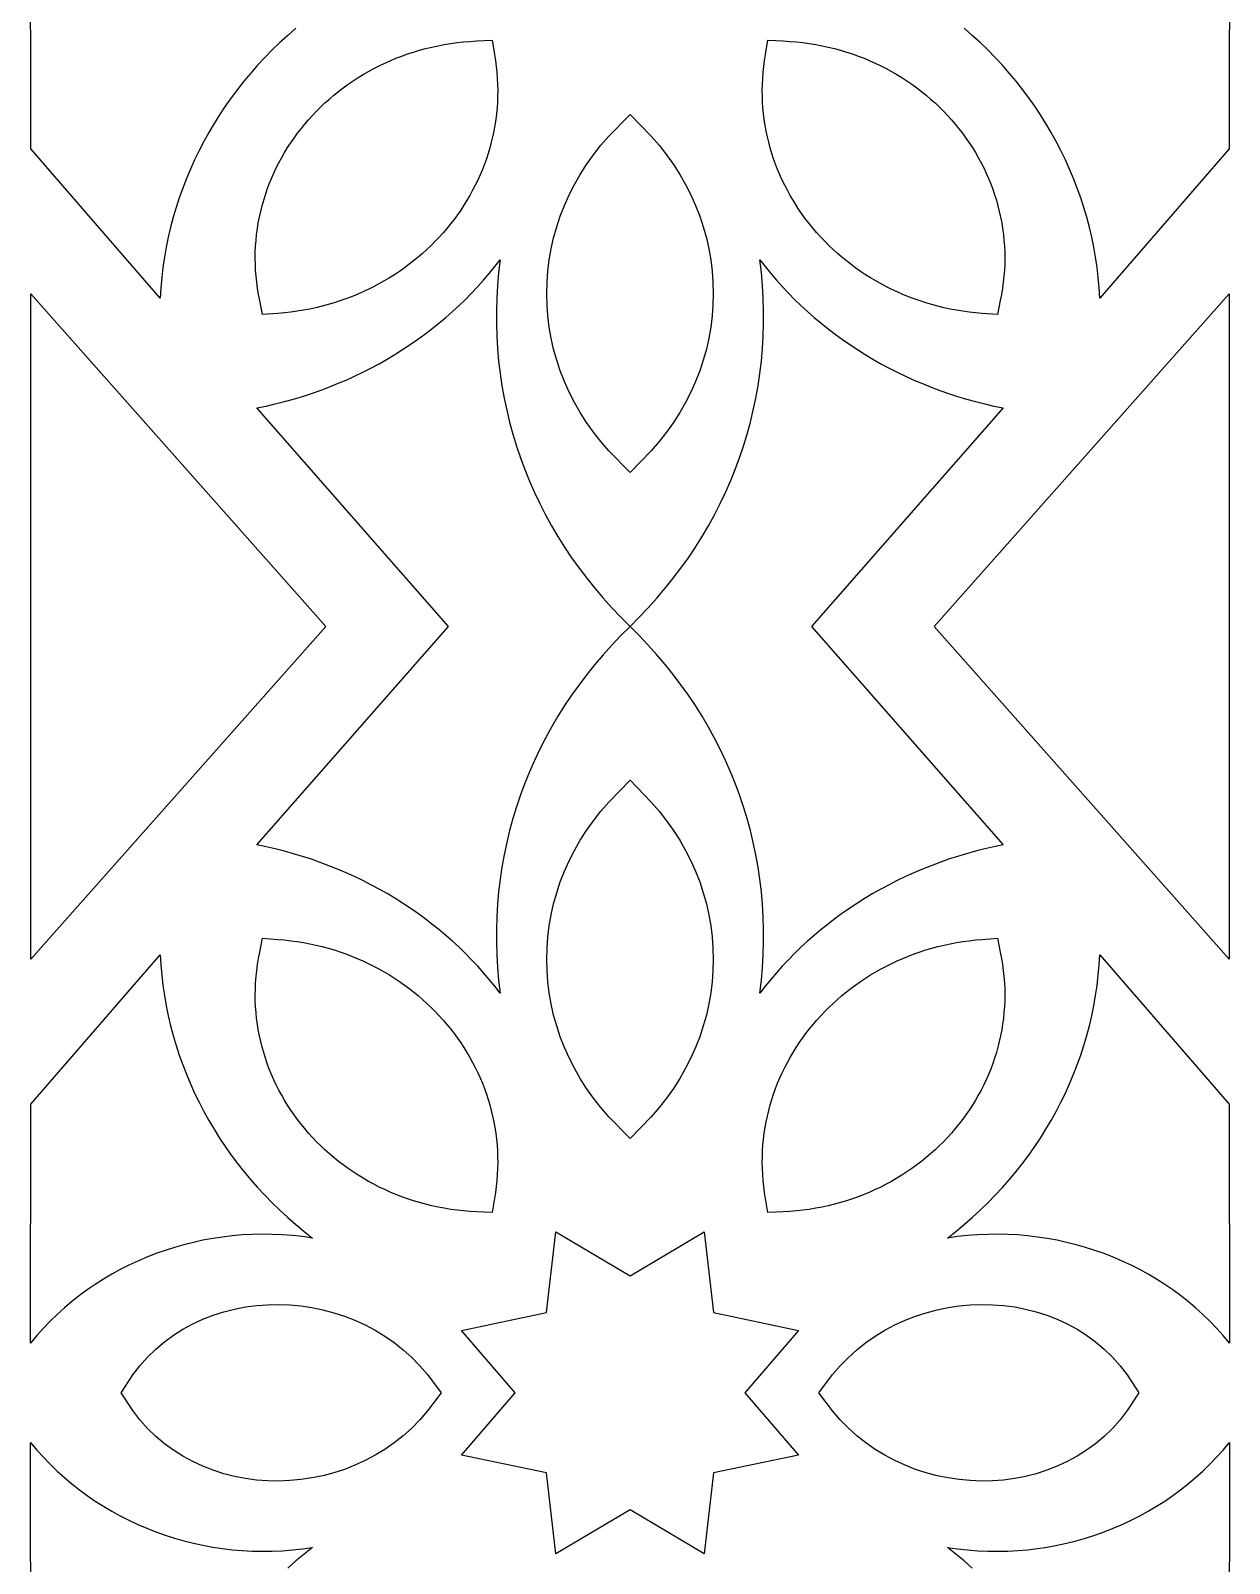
# Model space of a CAD drawing. Extents: x -627 to -557, y -402 to 403.
# Drawn here: x -627.2 to -557.2, y -278.4 to -188.9 of the extents above; entities that cross this region are included whole.
import ezdxf

# ---------------------------------------------------------------- set-up
doc = ezdxf.new("R2010")
doc.units = 0
doc.layers.add('LAYER_1', color=18, linetype='CONTINUOUS')

msp = doc.modelspace()

# ---------------------------------------------------------------- linework, layer by layer
at = {"layer": 'LAYER_1'}
for points in [[(-611.707, -188.772), (-612.178, -189.183), (-612.636, -189.604), (-613.082, -190.036), (-613.514, -190.477), (-613.932, -190.928), (-614.338, -191.389), (-614.729, -191.858), (-615.107, -192.337), (-615.47, -192.824), (-615.82, -193.319), (-616.155, -193.823), (-616.476, -194.334), (-616.782, -194.852), (-617.074, -195.378), (-617.351, -195.91), (-617.613, -196.449), (-617.86, -196.994), (-618.091, -197.546), (-618.307, -198.103), (-618.508, -198.665), (-618.692, -199.233), (-618.861, -199.805), (-619.014, -200.383), (-619.151, -200.964), (-619.272, -201.55), (-619.376, -202.139), (-619.464, -202.732), (-619.535, -203.328), (-619.589, -203.927), (-619.626, -204.529), (-627.183, -195.805), (-627.187, -181.853)], [(-557.187, -181.853), (-557.192, -195.805), (-564.749, -204.529), (-564.786, -203.927), (-564.84, -203.328), (-564.911, -202.732), (-564.999, -202.139), (-565.103, -201.55), (-565.223, -200.964), (-565.36, -200.383), (-565.513, -199.805), (-565.682, -199.233), (-565.867, -198.665), (-566.068, -198.103), (-566.284, -197.546), (-566.515, -196.994), (-566.762, -196.449), (-567.024, -195.91), (-567.301, -195.378), (-567.592, -194.852), (-567.899, -194.334), (-568.22, -193.823), (-568.555, -193.319), (-568.904, -192.824), (-569.268, -192.337), (-569.646, -191.858), (-570.037, -191.389), (-570.442, -190.928), (-570.861, -190.477), (-571.293, -190.036), (-571.738, -189.604), (-572.197, -189.183), (-572.668, -188.772)], [(-627.183, -285.302), (-627.187, -271.349), (-626.821, -271.788), (-626.44, -272.212), (-626.045, -272.622), (-625.637, -273.017), (-625.217, -273.398), (-624.783, -273.764), (-624.338, -274.115), (-623.882, -274.45), (-623.415, -274.771), (-622.937, -275.075), (-622.449, -275.364), (-621.951, -275.637), (-621.445, -275.894), (-620.93, -276.135), (-620.407, -276.359), (-619.876, -276.567), (-619.338, -276.757), (-618.793, -276.931), (-618.242, -277.088), (-617.685, -277.227), (-617.123, -277.348), (-616.556, -277.452), (-615.985, -277.538), (-615.41, -277.607), (-614.831, -277.656), (-614.25, -277.688), (-613.666, -277.7), (-613.08, -277.694), (-612.493, -277.669), (-611.904, -277.625), (-611.315, -277.562), (-610.726, -277.479), (-611.222, -277.868), (-611.707, -278.268), (-612.178, -278.679)], [(-572.197, -278.679), (-572.668, -278.268), (-573.152, -277.868), (-573.649, -277.479), (-573.06, -277.562), (-572.471, -277.625), (-571.882, -277.669), (-571.295, -277.694), (-570.709, -277.7), (-570.125, -277.688), (-569.543, -277.656), (-568.965, -277.607), (-568.39, -277.538), (-567.818, -277.452), (-567.251, -277.348), (-566.689, -277.227), (-566.133, -277.088), (-565.582, -276.931), (-565.037, -276.757), (-564.499, -276.567), (-563.968, -276.359), (-563.445, -276.135), (-562.93, -275.894), (-562.423, -275.637), (-561.926, -275.364), (-561.438, -275.075), (-560.96, -274.771), (-560.493, -274.45), (-560.036, -274.115), (-559.591, -273.764), (-559.158, -273.398), (-558.737, -273.017), (-558.329, -272.622), (-557.935, -272.212), (-557.554, -271.788), (-557.187, -271.349), (-557.192, -285.302)]]:
    msp.add_lwpolyline(points, dxfattribs=at)
for points in [[(-613.811, -204.667), (-613.881, -204.31), (-613.939, -203.954), (-613.987, -203.599), (-614.024, -203.245), (-614.051, -202.893), (-614.066, -202.542), (-614.072, -202.192), (-614.067, -201.844), (-614.052, -201.498), (-614.027, -201.153), (-613.992, -200.811), (-613.947, -200.471), (-613.893, -200.134), (-613.829, -199.799), (-613.755, -199.466), (-613.672, -199.137), (-613.58, -198.81), (-613.479, -198.487), (-613.369, -198.167), (-613.251, -197.85), (-613.123, -197.537), (-612.987, -197.228), (-612.842, -196.922), (-612.69, -196.621), (-612.528, -196.323), (-612.359, -196.03), (-612.182, -195.741), (-611.997, -195.457), (-611.804, -195.178), (-611.604, -194.903), (-611.396, -194.634), (-611.181, -194.37), (-610.958, -194.111), (-610.729, -193.857), (-610.492, -193.609), (-610.249, -193.367), (-609.999, -193.131), (-609.742, -192.901), (-609.478, -192.676), (-609.209, -192.459), (-608.933, -192.247), (-608.65, -192.043), (-608.362, -191.845), (-608.068, -191.654), (-607.768, -191.47), (-607.463, -191.293), (-607.152, -191.124), (-606.835, -190.962), (-606.513, -190.808), (-606.187, -190.662), (-605.855, -190.523), (-605.518, -190.393), (-605.176, -190.27), (-604.829, -190.157), (-604.478, -190.051), (-604.123, -189.955), (-603.763, -189.867), (-603.399, -189.788), (-603.031, -189.718), (-602.659, -189.658), (-602.284, -189.606), (-601.904, -189.565), (-601.521, -189.533), (-601.134, -189.511), (-600.245, -189.471), (-600.101, -190.294), (-600.044, -190.647), (-599.997, -190.999), (-599.961, -191.35), (-599.935, -191.699), (-599.919, -192.048), (-599.913, -192.394), (-599.916, -192.74), (-599.93, -193.083), (-599.953, -193.425), (-599.985, -193.764), (-600.027, -194.102), (-600.079, -194.437), (-600.139, -194.77), (-600.208, -195.1), (-600.287, -195.428), (-600.374, -195.752), (-600.47, -196.074), (-600.574, -196.393), (-600.687, -196.708), (-600.809, -197.021), (-600.939, -197.329), (-601.076, -197.634), (-601.222, -197.936), (-601.376, -198.233), (-601.538, -198.527), (-601.707, -198.816), (-601.884, -199.101), (-602.068, -199.382), (-602.26, -199.658), (-602.459, -199.929), (-602.665, -200.196), (-602.879, -200.457), (-603.099, -200.714), (-603.326, -200.965), (-603.559, -201.211), (-603.8, -201.452), (-604.047, -201.687), (-604.3, -201.916), (-604.559, -202.139), (-604.825, -202.357), (-605.096, -202.568), (-605.374, -202.772), (-605.657, -202.971), (-605.946, -203.163), (-606.241, -203.348), (-606.541, -203.526), (-606.846, -203.698), (-607.157, -203.862), (-607.473, -204.019), (-607.794, -204.169), (-608.119, -204.311), (-608.45, -204.446), (-608.785, -204.573), (-609.125, -204.692), (-609.469, -204.803), (-609.818, -204.906), (-610.171, -205), (-610.528, -205.086), (-610.889, -205.164), (-611.254, -205.233), (-611.623, -205.293), (-611.996, -205.344), (-612.372, -205.386), (-612.751, -205.419), (-613.639, -205.485)], [(-571.624, -205.419), (-572.003, -205.386), (-572.379, -205.344), (-572.752, -205.293), (-573.121, -205.233), (-573.486, -205.164), (-573.847, -205.086), (-574.204, -205), (-574.557, -204.906), (-574.905, -204.803), (-575.25, -204.692), (-575.59, -204.573), (-575.925, -204.446), (-576.255, -204.311), (-576.581, -204.169), (-576.902, -204.019), (-577.218, -203.862), (-577.529, -203.698), (-577.834, -203.526), (-578.134, -203.348), (-578.429, -203.163), (-578.718, -202.971), (-579.001, -202.772), (-579.279, -202.568), (-579.55, -202.357), (-579.816, -202.139), (-580.075, -201.916), (-580.328, -201.687), (-580.575, -201.452), (-580.815, -201.211), (-581.049, -200.965), (-581.276, -200.714), (-581.496, -200.457), (-581.709, -200.196), (-581.916, -199.929), (-582.115, -199.658), (-582.306, -199.382), (-582.491, -199.101), (-582.668, -198.816), (-582.837, -198.527), (-582.999, -198.233), (-583.153, -197.936), (-583.298, -197.634), (-583.436, -197.329), (-583.566, -197.021), (-583.687, -196.708), (-583.8, -196.393), (-583.905, -196.074), (-584.001, -195.752), (-584.088, -195.428), (-584.166, -195.1), (-584.236, -194.77), (-584.296, -194.437), (-584.347, -194.102), (-584.389, -193.764), (-584.422, -193.425), (-584.445, -193.083), (-584.458, -192.74), (-584.462, -192.394), (-584.456, -192.048), (-584.44, -191.699), (-584.414, -191.35), (-584.378, -190.999), (-584.331, -190.647), (-584.274, -190.294), (-584.13, -189.471), (-583.24, -189.511), (-582.854, -189.533), (-582.471, -189.565), (-582.091, -189.606), (-581.715, -189.658), (-581.343, -189.718), (-580.975, -189.788), (-580.611, -189.867), (-580.252, -189.955), (-579.896, -190.051), (-579.545, -190.157), (-579.199, -190.27), (-578.857, -190.393), (-578.52, -190.523), (-578.188, -190.662), (-577.861, -190.808), (-577.54, -190.962), (-577.223, -191.124), (-576.912, -191.293), (-576.606, -191.47), (-576.307, -191.654), (-576.013, -191.845), (-575.724, -192.043), (-575.442, -192.247), (-575.166, -192.459), (-574.896, -192.676), (-574.633, -192.901), (-574.376, -193.131), (-574.126, -193.367), (-573.883, -193.609), (-573.646, -193.857), (-573.416, -194.111), (-573.194, -194.37), (-572.979, -194.634), (-572.771, -194.903), (-572.57, -195.178), (-572.378, -195.457), (-572.193, -195.741), (-572.016, -196.03), (-571.846, -196.323), (-571.685, -196.621), (-571.532, -196.922), (-571.388, -197.228), (-571.252, -197.537), (-571.124, -197.85), (-571.005, -198.167), (-570.895, -198.487), (-570.794, -198.81), (-570.702, -199.137), (-570.62, -199.466), (-570.546, -199.799), (-570.482, -200.134), (-570.428, -200.471), (-570.383, -200.811), (-570.348, -201.153), (-570.323, -201.498), (-570.308, -201.844), (-570.303, -202.192), (-570.308, -202.542), (-570.324, -202.893), (-570.351, -203.245), (-570.388, -203.599), (-570.435, -203.954), (-570.494, -204.31), (-570.564, -204.667), (-570.736, -205.485)], [(-597.034, -203.601), (-596.986, -202.948), (-596.905, -202.297), (-596.792, -201.649), (-596.646, -201.005), (-596.469, -200.368), (-596.259, -199.737), (-596.016, -199.113), (-595.742, -198.499), (-595.435, -197.895), (-595.095, -197.302), (-594.723, -196.722), (-594.319, -196.155), (-593.883, -195.603), (-593.415, -195.067), (-592.187, -193.797), (-590.96, -195.067), (-590.492, -195.603), (-590.056, -196.155), (-589.652, -196.722), (-589.28, -197.302), (-588.94, -197.895), (-588.633, -198.499), (-588.358, -199.113), (-588.116, -199.737), (-587.906, -200.368), (-587.728, -201.005), (-587.583, -201.649), (-587.47, -202.297), (-587.389, -202.948), (-587.341, -203.601), (-587.325, -204.255), (-587.341, -204.91), (-587.39, -205.563), (-587.47, -206.214), (-587.584, -206.861), (-587.729, -207.505), (-587.907, -208.142), (-588.117, -208.773), (-588.359, -209.396), (-588.634, -210.01), (-588.941, -210.614), (-589.281, -211.207), (-589.652, -211.787), (-590.056, -212.353), (-590.492, -212.905), (-590.961, -213.44), (-592.187, -214.711), (-593.414, -213.44), (-593.882, -212.905), (-594.319, -212.353), (-594.722, -211.787), (-595.094, -211.207), (-595.434, -210.614), (-595.741, -210.01), (-596.015, -209.396), (-596.258, -208.773), (-596.468, -208.142), (-596.646, -207.505), (-596.791, -206.861), (-596.904, -206.214), (-596.985, -205.563), (-597.034, -204.91), (-597.05, -204.255)], [(-613.986, -210.943), (-613.443, -210.831), (-612.904, -210.707), (-612.369, -210.572), (-611.839, -210.425), (-611.314, -210.266), (-610.794, -210.097), (-610.279, -209.916), (-609.77, -209.725), (-609.266, -209.522), (-608.768, -209.309), (-608.277, -209.086), (-607.792, -208.852), (-607.313, -208.609), (-606.842, -208.355), (-606.377, -208.092), (-605.92, -207.819), (-605.47, -207.537), (-605.028, -207.245), (-604.594, -206.945), (-604.168, -206.635), (-603.751, -206.317), (-603.342, -205.99), (-602.942, -205.655), (-602.551, -205.311), (-602.17, -204.96), (-601.797, -204.6), (-601.435, -204.233), (-601.083, -203.858), (-600.741, -203.476), (-600.409, -203.087), (-600.088, -202.69), (-599.778, -202.287), (-599.864, -203.035), (-599.929, -203.782), (-599.972, -204.526), (-599.993, -205.268), (-599.993, -206.007), (-599.97, -206.743), (-599.926, -207.476), (-599.861, -208.204), (-599.775, -208.928), (-599.667, -209.648), (-599.538, -210.363), (-599.389, -211.073), (-599.218, -211.778), (-599.027, -212.476), (-598.816, -213.169), (-598.584, -213.855), (-598.331, -214.534), (-598.059, -215.207), (-597.766, -215.872), (-597.454, -216.529), (-597.121, -217.178), (-596.769, -217.819), (-596.397, -218.451), (-596.006, -219.074), (-595.595, -219.688), (-595.165, -220.292), (-594.716, -220.886), (-594.248, -221.47), (-593.761, -222.043), (-593.255, -222.605), (-592.73, -223.156), (-592.187, -223.696), (-591.644, -223.156), (-591.12, -222.605), (-590.614, -222.043), (-590.127, -221.47), (-589.659, -220.886), (-589.21, -220.292), (-588.78, -219.688), (-588.369, -219.074), (-587.978, -218.451), (-587.606, -217.819), (-587.254, -217.178), (-586.921, -216.529), (-586.609, -215.872), (-586.316, -215.207), (-586.043, -214.534), (-585.791, -213.855), (-585.559, -213.169), (-585.347, -212.476), (-585.156, -211.778), (-584.986, -211.073), (-584.836, -210.363), (-584.708, -209.648), (-584.6, -208.928), (-584.514, -208.204), (-584.448, -207.476), (-584.405, -206.743), (-584.382, -206.007), (-584.382, -205.268), (-584.403, -204.526), (-584.445, -203.782), (-584.51, -203.035), (-584.597, -202.287), (-584.287, -202.69), (-583.966, -203.087), (-583.634, -203.476), (-583.292, -203.858), (-582.94, -204.233), (-582.577, -204.6), (-582.205, -204.96), (-581.824, -205.311), (-581.433, -205.655), (-581.033, -205.99), (-580.624, -206.317), (-580.207, -206.635), (-579.781, -206.945), (-579.347, -207.245), (-578.905, -207.537), (-578.455, -207.819), (-577.998, -208.092), (-577.533, -208.355), (-577.062, -208.609), (-576.583, -208.852), (-576.098, -209.086), (-575.607, -209.309), (-575.109, -209.522), (-574.605, -209.725), (-574.096, -209.916), (-573.581, -210.097), (-573.061, -210.266), (-572.536, -210.425), (-572.006, -210.572), (-571.471, -210.707), (-570.932, -210.831), (-570.389, -210.943), (-581.585, -223.696), (-570.389, -236.45), (-570.932, -236.562), (-571.471, -236.686), (-572.006, -236.821), (-572.536, -236.968), (-573.061, -237.126), (-573.581, -237.296), (-574.096, -237.477), (-574.605, -237.668), (-575.109, -237.871), (-575.607, -238.084), (-576.098, -238.307), (-576.583, -238.541), (-577.062, -238.784), (-577.533, -239.038), (-577.998, -239.301), (-578.455, -239.574), (-578.905, -239.856), (-579.347, -240.148), (-579.781, -240.448), (-580.207, -240.758), (-580.624, -241.076), (-581.033, -241.403), (-581.433, -241.738), (-581.824, -242.082), (-582.205, -242.433), (-582.577, -242.793), (-582.94, -243.16), (-583.292, -243.535), (-583.634, -243.917), (-583.966, -244.306), (-584.287, -244.703), (-584.597, -245.106), (-584.51, -244.358), (-584.445, -243.611), (-584.403, -242.867), (-584.382, -242.125), (-584.382, -241.386), (-584.405, -240.65), (-584.448, -239.917), (-584.514, -239.189), (-584.6, -238.465), (-584.708, -237.745), (-584.836, -237.03), (-584.986, -236.32), (-585.156, -235.615), (-585.347, -234.917), (-585.559, -234.224), (-585.791, -233.538), (-586.043, -232.859), (-586.316, -232.186), (-586.609, -231.521), (-586.921, -230.864), (-587.254, -230.215), (-587.606, -229.574), (-587.978, -228.942), (-588.369, -228.319), (-588.78, -227.705), (-589.21, -227.101), (-589.659, -226.507), (-590.127, -225.923), (-590.614, -225.35), (-591.12, -224.788), (-591.644, -224.237), (-592.187, -223.697), (-592.73, -224.237), (-593.255, -224.788), (-593.761, -225.35), (-594.248, -225.923), (-594.716, -226.507), (-595.165, -227.101), (-595.595, -227.705), (-596.006, -228.319), (-596.397, -228.942), (-596.769, -229.574), (-597.121, -230.215), (-597.454, -230.864), (-597.766, -231.521), (-598.059, -232.186), (-598.331, -232.859), (-598.584, -233.538), (-598.816, -234.224), (-599.027, -234.917), (-599.218, -235.615), (-599.389, -236.32), (-599.538, -237.03), (-599.667, -237.745), (-599.775, -238.465), (-599.861, -239.189), (-599.926, -239.917), (-599.97, -240.65), (-599.993, -241.386), (-599.993, -242.125), (-599.972, -242.867), (-599.929, -243.611), (-599.864, -244.358), (-599.778, -245.106), (-600.088, -244.703), (-600.409, -244.306), (-600.741, -243.917), (-601.083, -243.535), (-601.435, -243.16), (-601.797, -242.793), (-602.17, -242.433), (-602.551, -242.082), (-602.942, -241.738), (-603.342, -241.403), (-603.751, -241.076), (-604.168, -240.758), (-604.594, -240.448), (-605.028, -240.148), (-605.47, -239.856), (-605.92, -239.574), (-606.377, -239.301), (-606.842, -239.038), (-607.313, -238.784), (-607.792, -238.541), (-608.277, -238.307), (-608.768, -238.084), (-609.266, -237.871), (-609.77, -237.668), (-610.279, -237.477), (-610.794, -237.296), (-611.314, -237.126), (-611.839, -236.968), (-612.369, -236.821), (-612.904, -236.686), (-613.443, -236.562), (-613.986, -236.45), (-602.79, -223.696)], [(-609.955, -223.696), (-627.183, -243.123), (-627.183, -204.27)], [(-557.192, -204.27), (-557.192, -243.123), (-574.42, -223.696)], [(-597.034, -242.483), (-596.985, -241.83), (-596.904, -241.179), (-596.791, -240.531), (-596.646, -239.888), (-596.468, -239.251), (-596.258, -238.62), (-596.015, -237.997), (-595.741, -237.383), (-595.434, -236.779), (-595.094, -236.186), (-594.722, -235.606), (-594.319, -235.04), (-593.882, -234.488), (-593.414, -233.953), (-592.187, -232.682), (-590.961, -233.953), (-590.492, -234.488), (-590.056, -235.04), (-589.652, -235.606), (-589.281, -236.186), (-588.941, -236.779), (-588.634, -237.383), (-588.359, -237.997), (-588.117, -238.62), (-587.907, -239.251), (-587.729, -239.888), (-587.584, -240.531), (-587.47, -241.179), (-587.39, -241.83), (-587.341, -242.483), (-587.325, -243.138), (-587.341, -243.792), (-587.389, -244.445), (-587.47, -245.096), (-587.583, -245.744), (-587.728, -246.387), (-587.906, -247.025), (-588.116, -247.656), (-588.358, -248.279), (-588.633, -248.894), (-588.94, -249.498), (-589.28, -250.091), (-589.652, -250.671), (-590.056, -251.238), (-590.492, -251.79), (-590.96, -252.325), (-592.187, -253.596), (-593.415, -252.325), (-593.883, -251.79), (-594.319, -251.238), (-594.723, -250.671), (-595.095, -250.091), (-595.435, -249.498), (-595.742, -248.894), (-596.016, -248.279), (-596.259, -247.656), (-596.469, -247.025), (-596.646, -246.387), (-596.792, -245.744), (-596.905, -245.096), (-596.986, -244.445), (-597.034, -243.792), (-597.05, -243.138)], [(-601.134, -257.882), (-601.521, -257.86), (-601.904, -257.828), (-602.284, -257.787), (-602.659, -257.735), (-603.031, -257.675), (-603.399, -257.605), (-603.763, -257.526), (-604.123, -257.438), (-604.478, -257.342), (-604.829, -257.236), (-605.176, -257.122), (-605.518, -257), (-605.855, -256.87), (-606.187, -256.731), (-606.513, -256.585), (-606.835, -256.431), (-607.152, -256.269), (-607.463, -256.1), (-607.768, -255.923), (-608.068, -255.739), (-608.362, -255.548), (-608.65, -255.35), (-608.933, -255.145), (-609.209, -254.934), (-609.478, -254.716), (-609.742, -254.492), (-609.999, -254.262), (-610.249, -254.026), (-610.492, -253.784), (-610.729, -253.536), (-610.958, -253.282), (-611.181, -253.023), (-611.396, -252.759), (-611.604, -252.489), (-611.804, -252.215), (-611.997, -251.936), (-612.182, -251.651), (-612.359, -251.363), (-612.528, -251.07), (-612.69, -250.772), (-612.842, -250.471), (-612.987, -250.165), (-613.123, -249.856), (-613.251, -249.543), (-613.369, -249.226), (-613.479, -248.906), (-613.58, -248.583), (-613.672, -248.256), (-613.755, -247.927), (-613.829, -247.594), (-613.893, -247.259), (-613.947, -246.922), (-613.992, -246.582), (-614.027, -246.24), (-614.052, -245.895), (-614.067, -245.549), (-614.072, -245.201), (-614.066, -244.851), (-614.051, -244.5), (-614.024, -244.147), (-613.987, -243.794), (-613.939, -243.439), (-613.881, -243.083), (-613.811, -242.726), (-613.639, -241.908), (-612.751, -241.974), (-612.372, -242.007), (-611.996, -242.049), (-611.623, -242.1), (-611.254, -242.16), (-610.889, -242.229), (-610.528, -242.306), (-610.171, -242.393), (-609.818, -242.487), (-609.469, -242.59), (-609.125, -242.701), (-608.785, -242.82), (-608.45, -242.947), (-608.119, -243.082), (-607.794, -243.224), (-607.473, -243.374), (-607.157, -243.531), (-606.846, -243.695), (-606.541, -243.867), (-606.241, -244.045), (-605.946, -244.23), (-605.657, -244.422), (-605.374, -244.62), (-605.096, -244.825), (-604.825, -245.036), (-604.559, -245.254), (-604.3, -245.477), (-604.047, -245.706), (-603.8, -245.941), (-603.559, -246.182), (-603.326, -246.428), (-603.099, -246.679), (-602.879, -246.935), (-602.665, -247.197), (-602.459, -247.464), (-602.26, -247.735), (-602.068, -248.011), (-601.884, -248.292), (-601.707, -248.577), (-601.538, -248.866), (-601.376, -249.16), (-601.222, -249.457), (-601.076, -249.758), (-600.939, -250.064), (-600.809, -250.372), (-600.687, -250.684), (-600.574, -251), (-600.47, -251.319), (-600.374, -251.64), (-600.287, -251.965), (-600.208, -252.293), (-600.139, -252.623), (-600.079, -252.956), (-600.027, -253.291), (-599.985, -253.629), (-599.953, -253.968), (-599.93, -254.31), (-599.916, -254.653), (-599.913, -254.999), (-599.919, -255.345), (-599.935, -255.694), (-599.961, -256.043), (-599.997, -256.394), (-600.044, -256.746), (-600.101, -257.099), (-600.245, -257.922)], [(-584.274, -257.099), (-584.331, -256.746), (-584.378, -256.394), (-584.414, -256.043), (-584.44, -255.694), (-584.456, -255.345), (-584.462, -254.999), (-584.458, -254.653), (-584.445, -254.31), (-584.422, -253.968), (-584.389, -253.629), (-584.347, -253.291), (-584.296, -252.956), (-584.236, -252.623), (-584.166, -252.293), (-584.088, -251.965), (-584.001, -251.64), (-583.905, -251.319), (-583.8, -251), (-583.687, -250.684), (-583.566, -250.372), (-583.436, -250.064), (-583.298, -249.758), (-583.153, -249.457), (-582.999, -249.16), (-582.837, -248.866), (-582.668, -248.577), (-582.491, -248.292), (-582.306, -248.011), (-582.115, -247.735), (-581.916, -247.464), (-581.709, -247.197), (-581.496, -246.935), (-581.276, -246.679), (-581.049, -246.428), (-580.815, -246.182), (-580.575, -245.941), (-580.328, -245.706), (-580.075, -245.477), (-579.816, -245.254), (-579.55, -245.036), (-579.279, -244.825), (-579.001, -244.62), (-578.718, -244.422), (-578.429, -244.23), (-578.134, -244.045), (-577.834, -243.867), (-577.529, -243.695), (-577.218, -243.531), (-576.902, -243.374), (-576.581, -243.224), (-576.255, -243.082), (-575.925, -242.947), (-575.59, -242.82), (-575.25, -242.701), (-574.905, -242.59), (-574.557, -242.487), (-574.204, -242.393), (-573.847, -242.306), (-573.486, -242.229), (-573.121, -242.16), (-572.752, -242.1), (-572.379, -242.049), (-572.003, -242.007), (-571.624, -241.974), (-570.736, -241.908), (-570.564, -242.726), (-570.494, -243.083), (-570.435, -243.439), (-570.388, -243.794), (-570.351, -244.147), (-570.324, -244.5), (-570.308, -244.851), (-570.303, -245.201), (-570.308, -245.549), (-570.323, -245.895), (-570.348, -246.24), (-570.383, -246.582), (-570.428, -246.922), (-570.482, -247.259), (-570.546, -247.594), (-570.62, -247.927), (-570.702, -248.256), (-570.794, -248.583), (-570.895, -248.906), (-571.005, -249.226), (-571.124, -249.543), (-571.252, -249.856), (-571.388, -250.165), (-571.532, -250.471), (-571.685, -250.772), (-571.846, -251.07), (-572.016, -251.363), (-572.193, -251.651), (-572.378, -251.936), (-572.57, -252.215), (-572.771, -252.489), (-572.979, -252.759), (-573.194, -253.023), (-573.416, -253.282), (-573.646, -253.536), (-573.883, -253.784), (-574.126, -254.026), (-574.376, -254.262), (-574.633, -254.492), (-574.896, -254.716), (-575.166, -254.934), (-575.442, -255.145), (-575.724, -255.35), (-576.013, -255.548), (-576.307, -255.739), (-576.606, -255.923), (-576.912, -256.1), (-577.223, -256.269), (-577.54, -256.431), (-577.861, -256.585), (-578.188, -256.731), (-578.52, -256.87), (-578.857, -257), (-579.199, -257.122), (-579.545, -257.236), (-579.896, -257.342), (-580.252, -257.438), (-580.611, -257.526), (-580.975, -257.605), (-581.343, -257.675), (-581.715, -257.735), (-582.091, -257.787), (-582.471, -257.828), (-582.854, -257.86), (-583.24, -257.882), (-584.13, -257.922)], [(-627.183, -251.588), (-619.626, -242.864), (-619.589, -243.466), (-619.535, -244.065), (-619.464, -244.661), (-619.376, -245.254), (-619.272, -245.843), (-619.151, -246.429), (-619.014, -247.01), (-618.861, -247.588), (-618.692, -248.16), (-618.508, -248.728), (-618.307, -249.29), (-618.091, -249.847), (-617.86, -250.399), (-617.613, -250.944), (-617.351, -251.483), (-617.074, -252.015), (-616.782, -252.541), (-616.476, -253.059), (-616.155, -253.57), (-615.82, -254.074), (-615.47, -254.569), (-615.107, -255.056), (-614.729, -255.534), (-614.338, -256.004), (-613.932, -256.465), (-613.514, -256.916), (-613.082, -257.357), (-612.636, -257.789), (-612.178, -258.21), (-611.707, -258.621), (-611.222, -259.021), (-610.726, -259.41), (-611.315, -259.327), (-611.904, -259.264), (-612.493, -259.22), (-613.08, -259.195), (-613.666, -259.189), (-614.25, -259.202), (-614.831, -259.233), (-615.41, -259.283), (-615.985, -259.351), (-616.556, -259.437), (-617.123, -259.541), (-617.685, -259.662), (-618.242, -259.802), (-618.793, -259.958), (-619.338, -260.132), (-619.876, -260.323), (-620.407, -260.53), (-620.93, -260.754), (-621.445, -260.995), (-621.951, -261.252), (-622.449, -261.525), (-622.937, -261.814), (-623.415, -262.118), (-623.882, -262.439), (-624.338, -262.774), (-624.783, -263.125), (-625.217, -263.491), (-625.637, -263.872), (-626.045, -264.267), (-626.44, -264.677), (-626.821, -265.102), (-627.187, -265.54)], [(-573.649, -259.41), (-573.152, -259.021), (-572.668, -258.621), (-572.197, -258.21), (-571.738, -257.789), (-571.293, -257.357), (-570.861, -256.916), (-570.442, -256.465), (-570.037, -256.004), (-569.646, -255.534), (-569.268, -255.056), (-568.904, -254.569), (-568.555, -254.074), (-568.22, -253.57), (-567.899, -253.059), (-567.592, -252.541), (-567.301, -252.015), (-567.024, -251.483), (-566.762, -250.944), (-566.515, -250.399), (-566.284, -249.847), (-566.068, -249.29), (-565.867, -248.728), (-565.682, -248.16), (-565.513, -247.588), (-565.36, -247.01), (-565.223, -246.429), (-565.103, -245.843), (-564.999, -245.254), (-564.911, -244.661), (-564.84, -244.065), (-564.786, -243.466), (-564.749, -242.864), (-557.192, -251.588), (-557.187, -265.54), (-557.554, -265.102), (-557.935, -264.677), (-558.329, -264.267), (-558.737, -263.872), (-559.158, -263.491), (-559.591, -263.125), (-560.036, -262.774), (-560.493, -262.439), (-560.96, -262.118), (-561.438, -261.814), (-561.926, -261.525), (-562.423, -261.252), (-562.93, -260.995), (-563.445, -260.754), (-563.968, -260.53), (-564.499, -260.323), (-565.037, -260.132), (-565.582, -259.958), (-566.133, -259.802), (-566.689, -259.662), (-567.251, -259.541), (-567.818, -259.437), (-568.39, -259.351), (-568.965, -259.283), (-569.543, -259.233), (-570.125, -259.202), (-570.709, -259.189), (-571.295, -259.195), (-571.882, -259.22), (-572.471, -259.264), (-573.06, -259.327)], [(-597.07, -263.766), (-596.526, -259.045), (-592.187, -261.612), (-587.849, -259.045), (-587.305, -263.766), (-582.357, -264.806), (-585.482, -268.445), (-582.357, -272.083), (-587.305, -273.124), (-587.849, -277.844), (-592.187, -275.277), (-596.526, -277.844), (-597.07, -273.124), (-602.018, -272.083), (-598.893, -268.445), (-602.018, -264.806)], [(-621.216, -267.403), (-620.802, -266.864), (-620.355, -266.362), (-619.879, -265.898), (-619.375, -265.471), (-618.846, -265.084), (-618.295, -264.734), (-617.724, -264.423), (-617.136, -264.15), (-616.532, -263.915), (-615.915, -263.718), (-615.287, -263.558), (-614.65, -263.436), (-614.007, -263.351), (-613.36, -263.302), (-612.71, -263.29), (-612.059, -263.314), (-611.41, -263.374), (-610.764, -263.47), (-610.124, -263.602), (-609.491, -263.769), (-608.867, -263.972), (-608.255, -264.211), (-607.656, -264.484), (-607.072, -264.793), (-606.507, -265.138), (-605.961, -265.517), (-605.437, -265.931), (-604.937, -266.38), (-604.465, -266.863), (-604.021, -267.38), (-603.223, -268.445), (-604.021, -269.509), (-604.465, -270.026), (-604.937, -270.51), (-605.437, -270.958), (-605.961, -271.372), (-606.507, -271.752), (-607.072, -272.096), (-607.656, -272.405), (-608.255, -272.679), (-608.867, -272.917), (-609.491, -273.12), (-610.124, -273.287), (-610.764, -273.419), (-611.41, -273.515), (-612.059, -273.575), (-612.71, -273.599), (-613.36, -273.587), (-614.007, -273.539), (-614.65, -273.453), (-615.287, -273.331), (-615.915, -273.171), (-616.532, -272.974), (-617.136, -272.739), (-617.724, -272.466), (-618.295, -272.155), (-618.846, -271.806), (-619.375, -271.418), (-619.879, -270.992), (-620.355, -270.527), (-620.802, -270.025), (-621.216, -269.486), (-621.902, -268.445)], [(-580.354, -267.38), (-579.91, -266.863), (-579.437, -266.38), (-578.938, -265.931), (-578.414, -265.517), (-577.868, -265.138), (-577.303, -264.793), (-576.719, -264.484), (-576.12, -264.211), (-575.508, -263.972), (-574.884, -263.769), (-574.251, -263.602), (-573.611, -263.47), (-572.965, -263.374), (-572.316, -263.314), (-571.665, -263.29), (-571.015, -263.302), (-570.368, -263.351), (-569.724, -263.436), (-569.088, -263.558), (-568.46, -263.718), (-567.843, -263.915), (-567.239, -264.15), (-566.651, -264.423), (-566.079, -264.734), (-565.528, -265.084), (-565, -265.471), (-564.496, -265.898), (-564.02, -266.362), (-563.573, -266.864), (-563.159, -267.403), (-562.473, -268.445), (-563.159, -269.486), (-563.573, -270.025), (-564.02, -270.527), (-564.496, -270.992), (-565, -271.418), (-565.528, -271.806), (-566.079, -272.155), (-566.651, -272.466), (-567.239, -272.739), (-567.843, -272.974), (-568.46, -273.171), (-569.088, -273.331), (-569.724, -273.453), (-570.368, -273.539), (-571.015, -273.587), (-571.665, -273.599), (-572.316, -273.575), (-572.965, -273.515), (-573.611, -273.419), (-574.251, -273.287), (-574.884, -273.12), (-575.508, -272.917), (-576.12, -272.679), (-576.719, -272.405), (-577.303, -272.096), (-577.868, -271.752), (-578.414, -271.372), (-578.938, -270.958), (-579.437, -270.51), (-579.91, -270.026), (-580.354, -269.509), (-581.152, -268.445)]]:
    msp.add_lwpolyline(points, close=True, dxfattribs=at)

doc.saveas('drawing.dxf')
